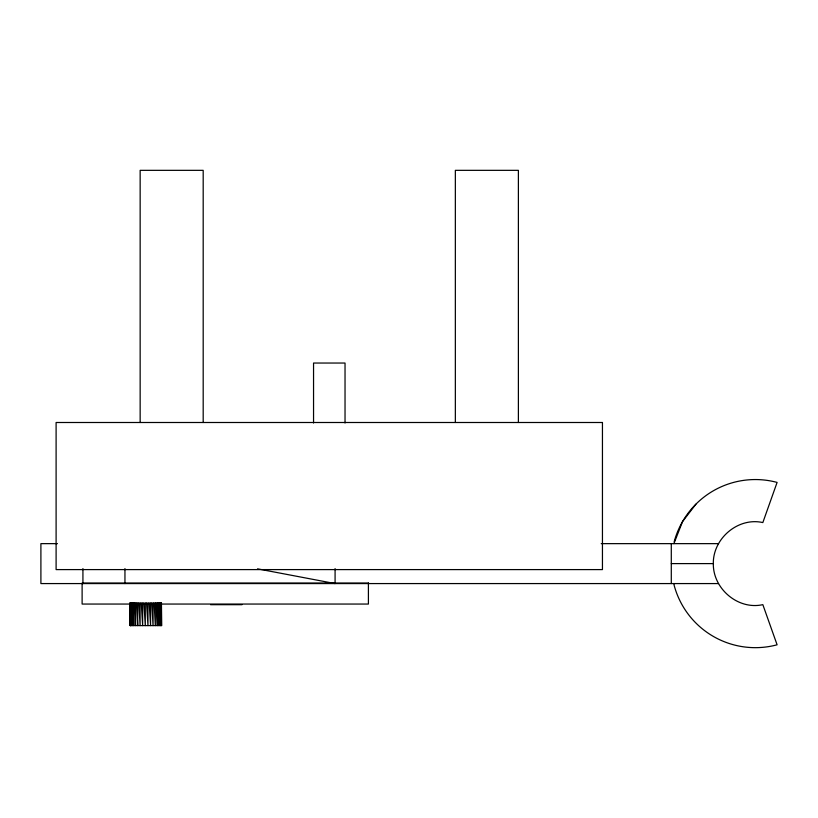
<?xml version="1.0" encoding="UTF-8"?>
<svg xmlns="http://www.w3.org/2000/svg" width="818" height="818" viewBox="0 0 818 818"><rect width="100%" height="100%" fill="white"/><g stroke="black" fill="none" stroke-linecap="round" stroke-linejoin="round"><path stroke-width="1.23" d="M161.422 602.672L161.729 625.596L130.205 625.596L130.328 602.672L130.43 625.596L130.471 623.05M673.92 543.643L682.549 521.577L695.913 504.174M673.92 583.571L674.155 585.361A84.049 84.049 0 0 0 777.1 644.799L762.836 604.645C738.122 610.259 712.907 588.704 713.316 563.602C712.907 538.5 738.122 516.956 762.836 522.569L777.1 482.416A84.049 84.049 0 0 0 674.155 541.853M57.454 543.643L40.9 543.643L40.9 583.571L718.511 583.571M601.25 543.643L718.511 543.643M671.292 563.602L713.316 563.602M210.543 604.686L242.016 604.686M257.537 568.837L335.083 583.571L335.083 568.592M149.152 602.672L150.584 625.596L150.584 602.672M146.514 602.672L147.966 625.596L147.966 602.672M143.856 602.672L145.297 625.596L145.297 602.672M141.248 602.672L142.649 625.596L142.649 602.672M151.708 602.672L153.058 625.596L153.058 602.672M138.784 602.672L140.093 625.596L140.093 602.672M154.091 602.672L155.338 625.596L155.338 602.672M136.534 602.672L137.7 625.596L137.7 602.672M156.248 602.672L157.342 625.596L157.342 602.672M134.541 602.672L135.553 625.596L135.553 602.672M158.109 602.672L159.019 625.596L159.019 602.672M132.884 602.672L133.702 625.596L133.702 602.672M159.612 602.672L160.328 625.596L160.328 602.672M131.606 602.672L132.209 625.596L132.209 602.672M160.727 602.672L161.218 625.596L161.218 602.672M130.737 602.672L131.105 625.596L131.105 602.672M671.292 543.643L671.292 583.571M518.387 422.497L518.387 170.338L455.35 170.338L455.35 422.497M345.032 422.998L345.032 363.039L313.55 363.039L313.55 422.998M203.191 422.497L203.191 170.338L140.154 170.338L140.154 422.497M130.43 602.672L130.43 625.596M130.205 602.672L130.205 625.596M124.95 568.592L124.95 583.571M82.925 568.592L82.925 583.571M602.447 422.497L56.105 422.497L56.105 569.594L602.447 569.594L602.447 422.497M368.407 583.04L82.117 583.04L82.117 604.052L368.407 604.052L368.407 583.04"/></g></svg>
